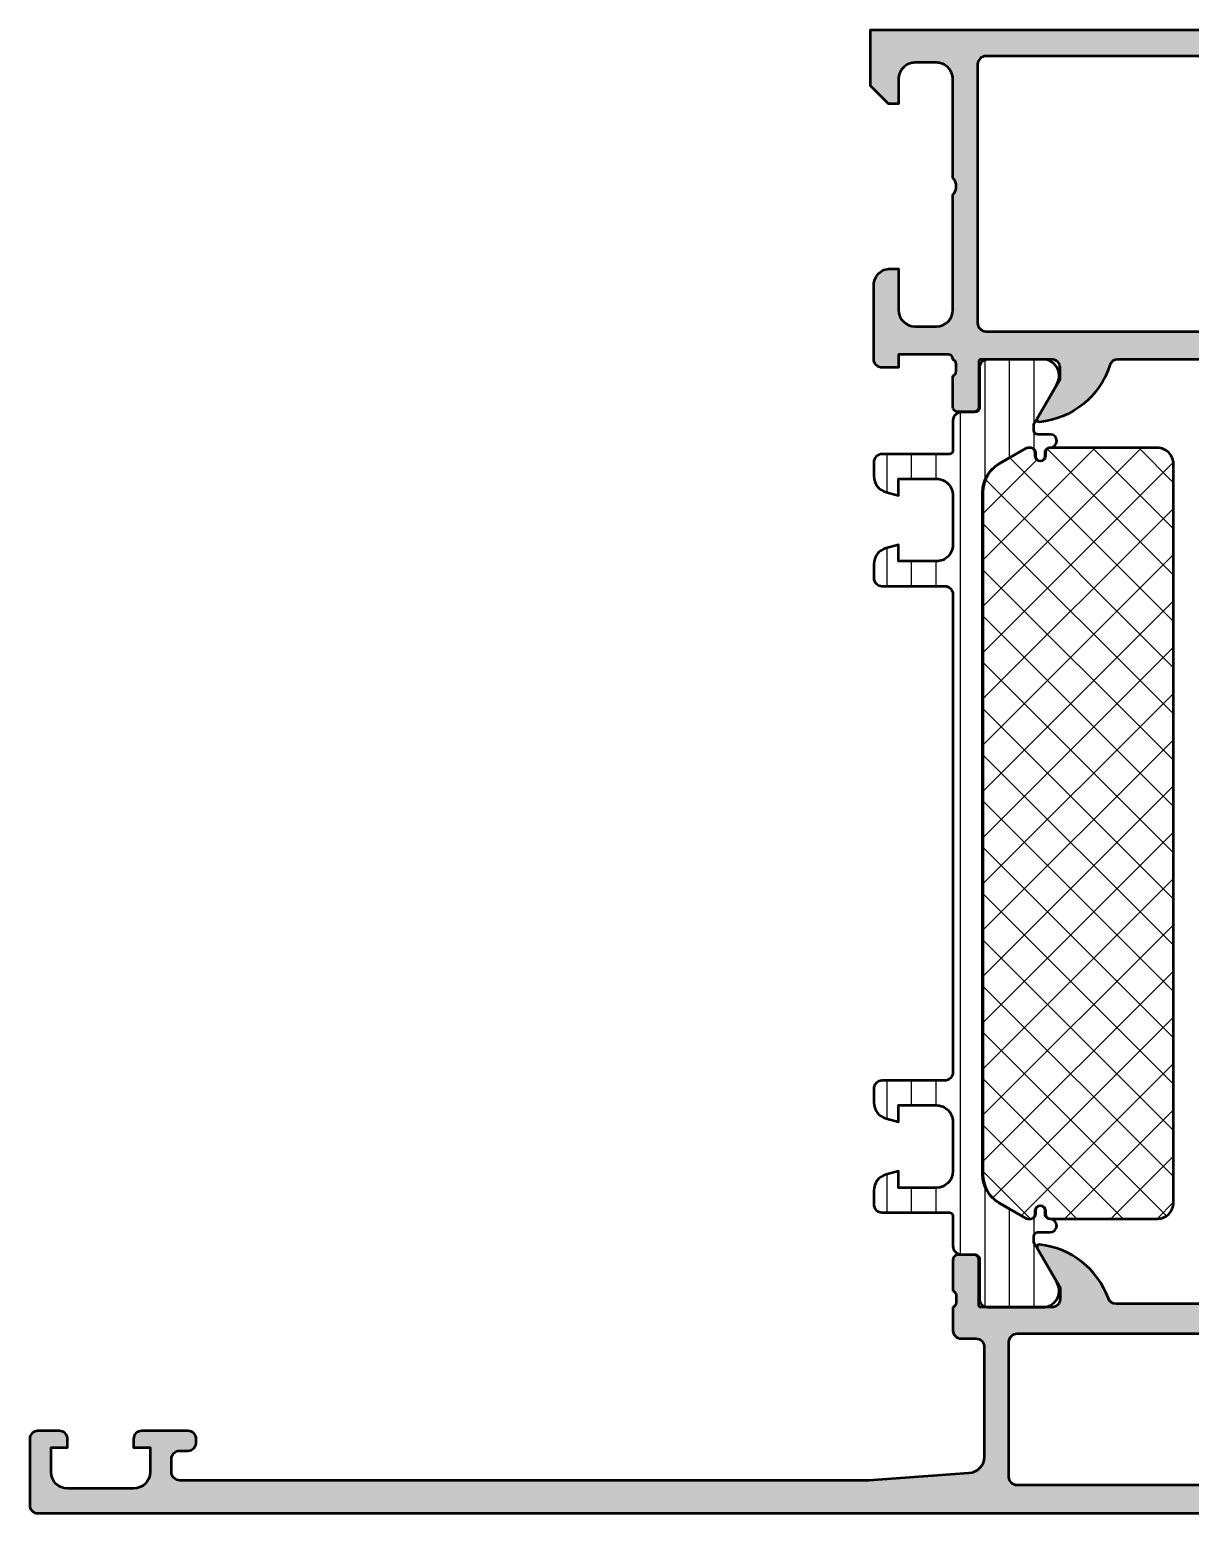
# Model space of a CAD drawing. Extents: x 0 to 156, y 0 to 90.
# Drawn here: x 0 to 70.4, y 0 to 90 of the extents above; entities that cross this region are included whole.
import ezdxf

# ---------------------------------------------------------------- set-up
doc = ezdxf.new("R2010")
doc.units = 0
for name, color, linetype, lineweight in [('0S-Alu contour', 7, 'Continuous', 50), ('0S-Alu hatch', 252, 'Continuous', 25), ('0S-Plastic contour', 254, 'Continuous', 50), ('0S-Plastic hatch', 253, 'Continuous', 25), ('0S-PT contour', 91, 'Continuous', 50), ('0S-PT hatch', 103, 'Continuous', 25)]:
    doc.layers.add(name, color=color, linetype=linetype, lineweight=lineweight)

# ---------------------------------------------------------------- blocks, each defined once
blk = doc.blocks.new('462360__5C174436_3797_4A01_8651_B5675D9BB362_')
at = {"layer": '0S-Alu hatch'}
h = blk.add_hatch(color=256, dxfattribs=at)
edge = h.paths.add_edge_path()
edge.add_line((105.1000007299221, 2.000000000000012), (99.02875367993424, 2.433660503570577))
edge.add_ellipse((99.10000101130905, 3.431119465406052), major_axis=(-1.000000281386928, 0), ratio=1, start_angle=6.389056920852454e-06, end_angle=85.9143682082626, ccw=False)
edge.add_line((98.10000072992213, 3.43111935468619), (98.10000072992213, 10.09999999999999))
edge.add_ellipse((98.60000072992216, 10.10000015128485), major_axis=(-0.5000000000000514, 0), ratio=1, start_angle=-89.99999999999682, end_angle=1.732971230694602e-05, ccw=False)
edge.add_line((98.60000072992214, 10.6000001512849), (99.50000072992216, 10.60000000000001))
edge.add_arc((99.50000072992214, 11.10000015128486), 0.4999999999999521, 270.0000000000017, 360)
edge.add_line((100.0000007299221, 11.10000015128487), (100.0000007299221, 12.50000000000003))
edge.add_ellipse((100.0788375322565, 12.76752085560607), major_axis=(-0.2788954097623403, 0), ratio=1, start_angle=-1.1645648168158118, end_angle=73.58006877694419, ccw=False)
edge.add_line((99.79999972992213, 12.77318915127645), (99.79999972992212, 13.22678299999149))
edge.add_ellipse((100.0788678301061, 13.23244380429472), major_axis=(-0.2789255492162888, 0), ratio=1, start_angle=-73.57540492508463, end_angle=1.1628997974486879, ccw=False)
edge.add_line((100.0000007299221, 13.49998715127643), (100.0000007299221, 15.37999800000004))
edge.add_arc((99.70000072992212, 15.37999815128494), 0.3000000000000114, 359.9999711101367, 449.9999999999973)
edge.add_line((99.70000072992212, 15.67999815128495), (98.72002641087933, 15.67999800000004))
edge.add_arc((98.72002641087933, 15.37999815128496), 0.2999999999999776, 90, 180)
edge.add_line((98.42002641087934, 15.37999815128495), (98.42002641087932, 12.62000000000006))
edge.add_ellipse((98.30002641087925, 12.62000015128508), major_axis=(-0.1200000000001567, 0), ratio=1, start_angle=90.00000000003388, end_angle=179.9999277665112, ccw=False)
edge.add_line((98.30002641087933, 12.50000015128492), (94.00000072992202, 12.50000000000001))
edge.add_ellipse((94.00000098818161, 13.00000025825943), major_axis=(-0.5000002582594859, 0), ratio=1, start_angle=1.2253957095254009e-05, end_angle=89.99997040564631, ccw=False)
edge.add_line((93.50000072992214, 13.00000015128478), (93.50000072992218, 13.69999999999998))
edge.add_line((93.50000072992218, 13.69999999999998), (94.88149618754436, 16.09282032302725))
edge.add_arc((94.76188094527353, 16.1618803666363), 0.138119784648446, 329.9999456508863, 456.0127701438558)
edge.add_arc((95.2711634849508, 11.32674742914717), 4.999999999998509, 96.01277014383896, 160.0870903140119)
edge.add_ellipse((90.10000072992212, 13.20000015128599), major_axis=(-0.5000000000011612, 0), ratio=1, start_angle=89.9999999999983, end_angle=160.0870903140084, ccw=False)
edge.add_line((90.10000072992212, 12.70000015128483), (65.90000072992233, 12.70000000000011))
edge.add_ellipse((65.90000107736647, 13.20000041725991), major_axis=(-0.5000004172599279, 0), ratio=1, start_angle=19.912924781761717, end_angle=89.99996018586728, ccw=False)
edge.add_arc((60.72883797489366, 11.3267474291465), 4.999999999999341, 19.91290968599158, 83.98722985616278)
edge.add_arc((61.23812051457083, 16.16188036663634), 0.1381197846485771, 83.98722985613821, 209.9999999999559)
edge.add_line((61.11850527229989, 16.09282047431215), (62.50000072992219, 13.70000000000011))
edge.add_line((62.50000072992219, 13.70000000000011), (62.50000072992225, 13.00000000000002))
edge.add_ellipse((62.00000072992217, 13.00000015128498), major_axis=(-0.500000000000094, 0), ratio=1, start_angle=89.9999999999992, end_angle=179.9999826702878, ccw=False)
edge.add_line((62.00000072992217, 12.50000015128488), (57.69997504896492, 12.5))
edge.add_ellipse((57.69997530722478, 12.62000025825964), major_axis=(-0.1200002582599148, 0), ratio=1, start_angle=5.107678987315012e-05, end_angle=89.99987669026558, ccw=False)
edge.add_line((57.57997504896492, 12.62000015128489), (57.57997504896492, 15.37999799999998))
edge.add_arc((57.27997504896489, 15.37999815128486), 0.3000000000000256, 359.9999711101367, 450)
edge.add_line((57.27997504896489, 15.67999815128489), (56.30000072992216, 15.67999799999999))
edge.add_arc((56.30000072992215, 15.37999815128488), 0.3000000000000007, 89.99999999999864, 180)
edge.add_line((56.00000072992215, 15.37999815128489), (56.00000072992211, 13.4999869999915))
edge.add_ellipse((55.92113399011659, 13.23244392309676), major_axis=(-0.2789251882527877, 0), ratio=1, start_angle=178.8371053712879, end_angle=253.5754602446081, ccw=False)
edge.add_line((56.20000172992213, 13.22678315127636), (56.20000172992213, 12.77318899999148))
edge.add_ellipse((55.92116428792544, 12.76752073681066), major_axis=(-0.2788950488387095, 0), ratio=1, start_angle=106.41987589916201, end_angle=181.1645596481269, ccw=False)
edge.add_line((56.00000072992213, 12.50000015128489), (56.00000072992215, 11.1))
edge.add_arc((56.50000072992212, 11.10000015128488), 0.4999999999999716, 180.0000173297123, 269.9999999999984)
edge.add_line((56.5000007299221, 10.60000015128491), (57.40000072992212, 10.60000000000001))
edge.add_ellipse((57.40000098818148, 10.10000025825944), major_axis=(-0.4999997417406369, 0), ratio=1, start_angle=179.999987746043, end_angle=270.00002959435824, ccw=False)
edge.add_line((57.9000007299221, 10.10000015128492), (57.90000072992211, 3.431119203401321))
edge.add_ellipse((56.9000007299221, 3.431119354686223), major_axis=(-1.000000000000018, 0), ratio=1, start_angle=94.08561677997648, end_angle=179.999991377309, ccw=False)
edge.add_line((56.97124777991004, 2.433660654855476), (50.90000072992211, 2.000000000000012))
edge.add_line((50.90000072992211, 2.000000000000012), (9.100000729922087, 1.999999999999999))
edge.add_ellipse((9.10000098818168, 2.500000258259494), major_axis=(-0.5000002582595618, 0), ratio=1, start_angle=1.2253957095254009e-05, end_angle=89.99997040564591, ccw=False)
edge.add_line((8.60000072992213, 2.500000151284897), (8.60000072992213, 3.299999999999994))
edge.add_ellipse((9.10000072992215, 3.300000151284849), major_axis=(-0.5000000000000443, 0), ratio=1, start_angle=-89.99999999999818, end_angle=1.732971230694602e-05, ccw=False)
edge.add_line((9.100000729922135, 3.800000151284895), (9.600000729922128, 3.799999999999998))
edge.add_arc((9.60000072992213, 4.300000151284889), 0.4999999999999965, 269.9999999999998, 360)
edge.add_line((10.10000072992212, 4.30000015128489), (10.10000072992213, 4.499999999999995))
edge.add_arc((9.600000729922131, 4.500000151284892), 0.5, 359.9999826702877, 449.9999999999998)
edge.add_line((9.600000729922133, 5.000000151284892), (6.80000072992212, 4.999999999999999))
edge.add_arc((6.800000729922119, 4.500000151284892), 0.5000000000000009, 89.99999999999991, 180)
edge.add_line((6.300000729922119, 4.50000015128489), (6.300000729922118, 4))
edge.add_line((6.300000729922118, 4), (7.300000729922118, 4))
edge.add_line((7.300000729922118, 4), (7.300000729922118, 2.500000000000002))
edge.add_ellipse((6.300000729922109, 2.500000151284913), major_axis=(-1.00000000000002, 0), ratio=1, start_angle=90.00000000000051, end_angle=179.999991377309, ccw=False)
edge.add_line((6.300000729922117, 1.500000151284893), (2.300000729922119, 1.499999999999998))
edge.add_ellipse((2.300000988181635, 2.500000258259488), major_axis=(-1.000000258259522, 0), ratio=1, start_angle=6.156649305921746e-06, end_angle=89.99998520282361, ccw=False)
edge.add_line((1.300000729922117, 2.500000151284894), (1.300000729922118, 3.999999999999998))
edge.add_line((1.300000729922118, 3.999999999999998), (2.300000729922118, 3.999999999999999))
edge.add_line((2.300000729922118, 3.999999999999999), (2.300000729922118, 4.5))
edge.add_arc((1.800000729922119, 4.500000151284894), 0.4999999999999987, 359.9999826702877, 450)
edge.add_line((1.800000729922119, 5.000000151284893), (0.5000007299221068, 4.999999999999999))
edge.add_arc((0.5000007299221063, 4.500000151284893), 0.4999999999999992, 89.99999999999991, 180)
edge.add_line((7.299221071e-07, 4.500000151284893), (7.299221068e-07, 0.5))
edge.add_arc((0.5000007299221068, 0.500000151284894), 0.5, 180.0000173297123, 270)
edge.add_line((0.5000007299221066, 1.512848939e-07), (155.5000007299221, 0))
edge.add_arc((155.5000007299221, 0.500000151284894), 0.5, 270, 360)
edge.add_line((156.0000007299221, 0.500000151284894), (156.0000007299221, 4.5))
edge.add_arc((155.5000007299221, 4.500000151284893), 0.5, 359.9999826702877, 450)
edge.add_line((155.5000007299221, 5.000000151284893), (154.2000007299221, 4.999999999999999))
edge.add_arc((154.2000007299221, 4.50000015128487), 0.5000000000000222, 89.99999999999675, 180)
edge.add_line((153.7000007299221, 4.500000151284878), (153.7000007299221, 3.999999999999999))
edge.add_line((153.7000007299221, 3.999999999999999), (154.7000007299221, 3.999999999999999))
edge.add_line((154.7000007299221, 3.999999999999999), (154.7000007299221, 2.499999999999931))
edge.add_ellipse((153.7000007299221, 2.500000151284881), major_axis=(-0.9999999999999829, 0), ratio=1, start_angle=89.99999999999511, end_angle=179.9999913351439, ccw=False)
edge.add_line((153.700000729922, 1.500000151284904), (149.7000007299221, 1.499999999999999))
edge.add_ellipse((149.7000009881816, 2.500000258259436), major_axis=(-1.00000025825947, 0), ratio=1, start_angle=6.156649305921746e-06, end_angle=89.99998520282668, ccw=False)
edge.add_line((148.7000007299221, 2.500000151284859), (148.7000007299221, 4))
edge.add_line((148.7000007299221, 4), (149.7000007299221, 4))
edge.add_line((149.7000007299221, 4), (149.7000007299221, 4.499999999999981))
edge.add_arc((149.2000007299221, 4.500000151284881), 0.5, 359.9999826702877, 450)
edge.add_line((149.2000007299221, 5.000000151284881), (146.4000007299221, 5))
edge.add_arc((146.4000007299221, 4.500000151284888), 0.5000000000000054, 89.99999999999675, 180)
edge.add_line((145.9000007299221, 4.500000151284931), (145.9000007299221, 4.299999999999998))
edge.add_arc((146.4000007299221, 4.300000151284899), 0.5000000000000285, 180.0000173297123, 270)
edge.add_line((146.4000007299221, 3.80000015128487), (146.9000007299221, 3.799999999999998))
edge.add_ellipse((146.9000009881815, 3.30000025825947), major_axis=(-0.4999997417405952, 0), ratio=1, start_angle=179.999987746043, end_angle=270.0000295943631, ccw=False)
edge.add_line((147.4000007299221, 3.300000151284918), (147.4000007299221, 2.500000000000002))
edge.add_ellipse((146.9000007299221, 2.500000151284941), major_axis=(-0.5000000000000514, 0), ratio=1, start_angle=90.00000000000318, end_angle=179.9999826702878, ccw=False)
edge.add_line((146.9000007299221, 2.000000151284894), (105.1000007299221, 2.000000000000012))
edge = h.paths.add_edge_path()
edge.add_line((59.90000072992211, 10.90000000000001), (96.10000072992214, 10.90000000000001))
edge.add_ellipse((96.10000072992214, 10.4000001512849), major_axis=(-0.5, 0), ratio=1, start_angle=179.9999826702878, end_angle=270, ccw=False)
edge.add_line((96.60000072992213, 10.40000000000001), (96.60000072992213, 2.200000151284887))
edge.add_ellipse((96.10000072992214, 2.200000151284887), major_axis=(-0.5, 0), ratio=1, start_angle=90, end_angle=180, ccw=False)
edge.add_line((96.10000072992214, 1.699999999999993), (59.90000072992211, 1.700000151284887))
edge.add_ellipse((59.90000072992211, 2.200000151284887), major_axis=(-0.5, 0), ratio=1, start_angle=1.732971230694602e-05, end_angle=90, ccw=False)
edge.add_line((59.40000072992211, 2.199999999999993), (59.40000072992211, 10.4000001512849))
edge.add_ellipse((59.90000072992211, 10.4000001512849), major_axis=(-0.5, 0), ratio=1, start_angle=270, end_angle=360, ccw=False)
at = {"layer": '0S-Alu contour', "color": 7}
for points in [[(56.00000072992215, 15.37999815128489), (56.00000072992211, 13.4999869999915)], [(57.27997504896489, 15.67999815128489), (56.30000072992216, 15.67999799999999)], [(57.57997504896492, 12.62000015128489), (57.57997504896492, 15.37999799999998)], [(61.11850527229989, 16.09282047431215), (62.50000072992219, 13.70000000000011), (62.50000072992225, 13.00000000000002)], [(56.20000172992213, 13.22678315127636), (56.20000172992213, 12.77318899999148)], [(90.10000072992212, 12.70000015128483), (65.90000072992233, 12.70000000000011)], [(56.00000072992213, 12.50000015128489), (56.00000072992215, 11.1)], [(62.00000072992217, 12.50000015128488), (57.69997504896492, 12.5)], [(59.90000072992211, 10.90000000000001), (96.10000072992214, 10.90000000000001)], [(56.5000007299221, 10.60000015128491), (57.40000072992212, 10.60000000000001)], [(57.9000007299221, 10.10000015128492), (57.90000072992211, 3.431119203401321)], [(59.40000072992211, 2.199999999999993), (59.40000072992211, 10.4000001512849)], [(1.800000729922119, 5.000000151284893), (0.5000007299221068, 4.999999999999999)], [(9.600000729922133, 5.000000151284892), (6.80000072992212, 4.999999999999999)], [(7.299221071e-07, 4.500000151284893), (7.299221068e-07, 0.5)], [(1.300000729922117, 2.500000151284894), (1.300000729922118, 3.999999999999998), (2.300000729922118, 3.999999999999999), (2.300000729922118, 4.5)], [(6.300000729922119, 4.50000015128489), (6.300000729922118, 4), (7.300000729922118, 4), (7.300000729922118, 2.500000000000002)], [(9.100000729922135, 3.800000151284895), (9.600000729922128, 3.799999999999998)], [(10.10000072992212, 4.30000015128489), (10.10000072992213, 4.499999999999995)], [(8.60000072992213, 2.500000151284897), (8.60000072992213, 3.299999999999994)], [(56.97124777991004, 2.433660654855476), (50.90000072992211, 2.000000000000012), (9.100000729922087, 1.999999999999999)], [(6.300000729922117, 1.500000151284893), (2.300000729922119, 1.499999999999998)], [(96.10000072992214, 1.699999999999993), (59.90000072992211, 1.700000151284887)], [(0.5000007299221066, 1.512848939e-07), (155.5000007299221, 0)]]:
    blk.add_lwpolyline(points, dxfattribs=at)
for centre, radius, start, end in [((61.23812051457083, 16.16188036663634), 0.1381197846485771, 83.98722985613821, 209.9999999999559), ((60.72883797489366, 11.3267474291465), 4.999999999999341, 19.91290968599158, 83.98722985616278), ((56.30000072992215, 15.37999815128488), 0.3000000000000007, 89.99999999999864, 180), ((57.27997504896489, 15.37999815128486), 0.3000000000000256, 359.9999711101367, 90), ((56.50000072992212, 11.10000015128488), 0.4999999999999716, 180.0000173297123, 269.9999999999984), ((0.5000007299221063, 4.500000151284893), 0.4999999999999992, 89.99999999999991, 180), ((1.800000729922119, 4.500000151284894), 0.4999999999999987, 359.9999826702877, 90.00000000000006), ((6.800000729922119, 4.500000151284892), 0.5000000000000009, 89.99999999999991, 180), ((9.600000729922131, 4.500000151284892), 0.5, 359.9999826702877, 89.9999999999998), ((9.60000072992213, 4.300000151284889), 0.4999999999999965, 269.9999999999998, 0), ((0.5000007299221068, 0.500000151284894), 0.5, 180.0000173297123, 270)]:
    blk.add_arc(centre, radius, start, end, dxfattribs=at)
at = {"layer": '0S-Alu contour', "color": 7, "extrusion": (0, 0, -1)}
for centre, radius, start, end in [((-55.92113399011659, 13.23244392309676), 0.2789251882527877, 106.4245397553919, 181.1628946287122), ((-55.92116428792544, 12.76752073681066), 0.2788950488387095, 178.8354403518731, 253.580124100838), ((-57.69997530722478, 12.62000025825964), 0.1200002582599148, 270.0001233097344, 359.9999489232101), ((-62.00000072992217, 13.00000015128498), 0.500000000000094, 180.0000173297123, 270.0000000000008), ((-65.90000107736647, 13.20000041725991), 0.5000004172599279, 270.0000398141328, 340.0870752182383), ((-59.90000072992211, 10.4000001512849), 0.5, 0, 90), ((-57.40000098818148, 10.10000025825944), 0.4999997417406369, 89.99997040564176, 180.0000122539571), ((-9.10000072992215, 3.300000151284849), 0.5000000000000443, 359.9999826702877, 89.99999999999817), ((-56.9000007299221, 3.431119354686223), 1.000000000000018, 180.0000086226911, 265.9143832200235), ((-2.300000988181635, 2.500000258259488), 1.000000258259522, 270.0000147971764, 359.9999938433507), ((-6.300000729922109, 2.500000151284913), 1.00000000000002, 180.0000086226911, 269.9999999999995), ((-9.10000098818168, 2.500000258259494), 0.5000002582595618, 270.0000295943541, 359.9999877460429), ((-59.90000072992211, 2.200000151284887), 0.5, 270, 359.9999826702877)]:
    blk.add_arc(centre, radius, start, end, dxfattribs=at)
blk = doc.blocks.new('345130__2D035E7D_E240_4FC9_AD2D_475E2172A648_')
at = {"layer": '0S-Alu hatch'}
h = blk.add_hatch(color=256, dxfattribs=at)
edge = h.paths.add_edge_path()
edge.add_line((105.0000000000001, 89.99999984871465), (105.0000000000001, 86.59999984871467))
edge.add_line((105.0000000000001, 86.59999984871467), (103.9000000000001, 85.49999984871465))
edge.add_line((103.9000000000001, 85.49999984871465), (103.3000000000001, 85.49999984871465))
edge.add_line((103.3000000000001, 85.49999984871465), (103.3000000000001, 86.99999984871467))
edge.add_arc((102.3000000000001, 86.99999984871467), 1, 0, 90)
edge.add_line((102.3000000000001, 87.99999984871465), (101.0000000000001, 87.99999984871465))
edge.add_arc((101.0000000000001, 86.99999984871467), 1, 90, 180)
edge.add_line((100.0000000000001, 86.99999984871467), (100.0000000000001, 80.99999984871464))
edge.add_arc((100.5250000000001, 80.49999984871465), 0.7250000000000041, 136.3971810272967, 223.6028189727033)
edge.add_line((100.0000000000001, 79.99999984871465), (100.0000000000001, 72.99999984871465))
edge.add_arc((101.0000000000001, 72.99999984871465), 1, 180, 270)
edge.add_line((101.0000000000001, 71.99999984871465), (102.3000000000001, 71.99999984871464))
edge.add_arc((102.3000000000001, 72.99999984871464), 1, 270, 360)
edge.add_line((103.3000000000001, 72.99999984871464), (103.3000000000001, 75.49999984871465))
edge.add_line((103.3000000000001, 75.49999984871465), (103.8000000000001, 75.49999984871465))
edge.add_ellipse((103.8000000000001, 74.49999984871465), major_axis=(-1, 0), ratio=1, start_angle=180, end_angle=270, ccw=False)
edge.add_line((104.8000000000001, 74.49999984871464), (104.8000000000001, 69.99999984871461))
edge.add_ellipse((104.3000000000001, 69.9999998487146), major_axis=(-0.4999999999999858, 0), ratio=1, start_angle=89.9999999999983, end_angle=180, ccw=False)
edge.add_line((104.3000000000001, 69.4999998487146), (103.3000000000001, 69.49999984871465))
edge.add_line((103.3000000000001, 69.49999984871465), (103.3000000000001, 70.29999984871465))
edge.add_line((103.3000000000001, 70.29999984871465), (100.3000000000001, 70.29999984871463))
edge.add_arc((100.3000000000001, 69.99999984871461), 0.3000000000000256, 90, 180)
edge.add_arc((100.0788364465431, 69.73247925672152), 0.2788950563274052, 106.4198764194924, 181.1645893740997)
edge.add_line((99.79999900000008, 69.72681084872313), (99.79999900000008, 69.27321684872314))
edge.add_arc((100.0788670956433, 69.26755618924608), 0.2789255417371576, 178.8371299271138, 253.5754054446433)
edge.add_line((100.0000000000001, 69.00001284872314), (100.0000000000001, 67.12000184871462))
edge.add_ellipse((99.70000000000013, 67.1200018487146), major_axis=(-0.2999999999999829, 0), ratio=1, start_angle=89.99999999999733, end_angle=180, ccw=False)
edge.add_line((99.70000000000012, 66.82000184871461), (98.72002568095732, 66.82000184871461))
edge.add_ellipse((98.7200256809573, 67.1200018487146), major_axis=(-0.2999999999999971, 0), ratio=1, start_angle=0, end_angle=90.00000000000267, ccw=False)
edge.add_line((98.42002568095731, 67.12000184871462), (98.42002568095731, 69.87999984871462))
edge.add_arc((98.30002568095732, 69.87999984871462), 0.1199999999999903, 0, 90)
edge.add_line((98.30002568095732, 69.99999984871461), (94.00000000000009, 69.99999984871461))
edge.add_arc((94.00000000000009, 69.4999998487146), 0.5, 90, 180)
edge.add_line((93.50000000000009, 69.4999998487146), (93.50000000000009, 68.7999998487146))
edge.add_line((93.50000000000009, 68.7999998487146), (94.88149545762246, 66.40717952568706))
edge.add_ellipse((94.76188021535177, 66.33811963336294), major_axis=(-0.1381197846483016, 0), ratio=1, start_angle=84.37742244921071, end_angle=209.9999999999851, ccw=False)
edge.add_ellipse((95.23822324117384, 71.17660871056246), major_axis=(-5.00000000000003, 0), ratio=1, start_angle=17.74841635607089, end_angle=84.37742244920707, ccw=False)
edge.add_arc((90.00000000000003, 69.49999984871465), 0.4999999999999574, 17.74841635606281, 89.99999999999186)
edge.add_line((90.0000000000001, 69.99999984871461), (66.00000000000016, 69.99999984871462))
edge.add_arc((66.00000000000014, 69.49999984871471), 0.4999999999999006, 89.99999999999837, 162.2515836439331)
edge.add_ellipse((60.76177675882635, 71.17660871056248), major_axis=(-5.000000000000067, 0), ratio=1, start_angle=95.6225775507931, end_angle=162.2515836439301, ccw=False)
edge.add_ellipse((61.23811978464844, 66.33811963336292), major_axis=(-0.1381197846483145, 0), ratio=1, start_angle=-29.999999999995282, end_angle=95.62257755078582, ccw=False)
edge.add_line((61.11850454237776, 66.40717952568707), (62.50000000000014, 68.7999998487146))
edge.add_line((62.50000000000014, 68.7999998487146), (62.50000000000012, 69.49999984871462))
edge.add_arc((62.00000000000013, 69.49999984871462), 0.4999999999999929, 0, 90)
edge.add_line((62.00000000000013, 69.99999984871462), (57.69997431904288, 69.99999984871461))
edge.add_arc((57.69997431904289, 69.87999984871463), 0.1199999999999903, 90.0000000000034, 180)
edge.add_line((57.57997431904289, 69.87999984871462), (57.5799743190429, 67.12000184871462))
edge.add_ellipse((57.2799743190429, 67.1200018487146), major_axis=(-0.3000000000000043, 0), ratio=1, start_angle=89.99999999999869, end_angle=180, ccw=False)
edge.add_line((57.27997431904289, 66.82000184871461), (56.3000000000001, 66.82000184871463))
edge.add_ellipse((56.3000000000001, 67.12000184871462), major_axis=(-0.2999999999999971, 0), ratio=1, start_angle=0, end_angle=90, ccw=False)
edge.add_line((56.00000000000012, 67.12000184871462), (56.00000000000012, 69.00001284872314))
edge.add_arc((55.92113290435695, 69.26755618924608), 0.2789255417371423, 286.4245945553538, 361.1628700728862)
edge.add_line((56.20000100000011, 69.27321684872314), (56.20000100000011, 69.72681084872312))
edge.add_arc((55.92116355345703, 69.7324792567215), 0.2788950563274665, 358.8354106259003, 433.5801235805081)
edge.add_arc((55.7000000000001, 69.99999984871465), 0.2999999999999829, 0, 90.00000000000273)
edge.add_line((55.70000000000009, 70.29999984871463), (52.70000000000009, 70.29999984871466))
edge.add_line((52.70000000000009, 70.29999984871466), (52.70000000000011, 69.49999984871465))
edge.add_line((52.70000000000011, 69.49999984871465), (51.70000000000011, 69.49999984871462))
edge.add_ellipse((51.70000000000008, 69.9999998487146), major_axis=(-0.4999999999999716, 0), ratio=1, start_angle=0, end_angle=90.00000000000318, ccw=False)
edge.add_line((51.2000000000001, 69.99999984871461), (51.20000000000011, 74.49999984871465))
edge.add_ellipse((52.2000000000001, 74.49999984871467), major_axis=(-0.9999999999999928, 0), ratio=1, start_angle=269.9999999999996, end_angle=360, ccw=False)
edge.add_line((52.20000000000011, 75.49999984871465), (52.70000000000012, 75.49999984871465))
edge.add_line((52.70000000000012, 75.49999984871465), (52.70000000000012, 72.99999984871465))
edge.add_arc((53.70000000000011, 72.99999984871465), 1, 180, 269.9999999999996)
edge.add_line((53.70000000000011, 71.99999984871465), (55.0000000000001, 71.99999984871465))
edge.add_arc((55.0000000000001, 72.99999984871465), 1, 270.0000000000004, 360)
edge.add_line((56.0000000000001, 72.99999984871465), (56.00000000000012, 79.99999984871465))
edge.add_arc((55.4750000000001, 80.49999984871465), 0.7250000000000041, 316.3971810272967, 403.6028189727033)
edge.add_line((56.00000000000012, 80.99999984871464), (56.00000000000011, 86.99999984871467))
edge.add_arc((55.00000000000011, 86.99999984871467), 0.9999999999999928, 0, 90.0000000000004)
edge.add_line((55.0000000000001, 87.99999984871465), (53.70000000000011, 87.99999984871465))
edge.add_arc((53.70000000000011, 86.99999984871467), 1, 89.99999999999959, 180)
edge.add_line((52.70000000000011, 86.99999984871467), (52.70000000000011, 85.49999984871467))
edge.add_line((52.70000000000011, 85.49999984871467), (52.10000000000011, 85.49999984871465))
edge.add_line((52.10000000000011, 85.49999984871465), (51.00000000000012, 86.59999984871467))
edge.add_line((51.00000000000012, 86.59999984871467), (51.00000000000011, 89.99999984871465))
edge.add_line((51.00000000000011, 89.99999984871465), (105.0000000000001, 89.99999984871465))
edge = h.paths.add_edge_path()
edge.add_arc((97.99985516165935, 87.89972039924412), 0.500002740875127, 0.0003140784807261, 89.99968592142865)
edge.add_line((97.99985790252698, 88.39972314011175), (58.00001525878918, 88.39972314011175))
edge.add_arc((58.00001799965678, 87.89972039924412), 0.500002740875127, 90.00031407857054, 179.9996859215192)
edge.add_line((57.50001525878917, 87.89972314011095), (57.50001525878918, 72.19972595345097))
edge.add_arc((58.00001799965678, 72.1997286943186), 0.5000027408751199, 180.0003140784807, 269.9996859214294)
edge.add_line((58.00001525878918, 71.69972595345098), (97.99985790252698, 71.69972595345098))
edge.add_arc((97.99985516165935, 72.1997286943186), 0.500002740875127, 270.0003140785714, 359.9996859215192)
edge.add_line((98.49985790252697, 72.19972595345178), (98.49985790252697, 87.89972314011095))
at = {"layer": '0S-Alu contour', "color": 7}
for points in [[(52.70000000000011, 86.99999984871467), (52.70000000000011, 85.49999984871467), (52.10000000000011, 85.49999984871465), (51.00000000000012, 86.59999984871467), (51.00000000000011, 89.99999984871465), (105.0000000000001, 89.99999984871465)], [(105.0000000000001, 89.99999984871465), (105.0000000000001, 86.59999984871467), (103.9000000000001, 85.49999984871465), (103.3000000000001, 85.49999984871465), (103.3000000000001, 86.99999984871467)], [(97.99985790252698, 88.39972314011175), (58.00001525878918, 88.39972314011175)], [(55.0000000000001, 87.99999984871465), (53.70000000000011, 87.99999984871465)], [(57.50001525878917, 87.89972314011095), (57.50001525878918, 72.19972595345097)], [(98.49985790252697, 72.19972595345178), (98.49985790252697, 87.89972314011095)], [(102.3000000000001, 87.99999984871465), (101.0000000000001, 87.99999984871465)], [(56.00000000000012, 80.99999984871464), (56.00000000000011, 86.99999984871467)], [(100.0000000000001, 86.99999984871467), (100.0000000000001, 80.99999984871464)], [(56.0000000000001, 72.99999984871465), (56.00000000000012, 79.99999984871465)], [(100.0000000000001, 79.99999984871465), (100.0000000000001, 72.99999984871465)], [(52.20000000000011, 75.49999984871465), (52.70000000000012, 75.49999984871465), (52.70000000000012, 72.99999984871465)], [(103.3000000000001, 72.99999984871464), (103.3000000000001, 75.49999984871465), (103.8000000000001, 75.49999984871465)], [(51.2000000000001, 69.99999984871461), (51.20000000000011, 74.49999984871465)], [(104.8000000000001, 74.49999984871464), (104.8000000000001, 69.99999984871461)], [(53.70000000000011, 71.99999984871465), (55.0000000000001, 71.99999984871465)], [(58.00001525878918, 71.69972595345098), (97.99985790252698, 71.69972595345098)], [(101.0000000000001, 71.99999984871465), (102.3000000000001, 71.99999984871464)], [(55.70000000000009, 70.29999984871463), (52.70000000000009, 70.29999984871466), (52.70000000000011, 69.49999984871465), (51.70000000000011, 69.49999984871462)], [(104.3000000000001, 69.4999998487146), (103.3000000000001, 69.49999984871465), (103.3000000000001, 70.29999984871465), (100.3000000000001, 70.29999984871463)], [(56.20000100000011, 69.27321684872314), (56.20000100000011, 69.72681084872312)], [(57.57997431904289, 69.87999984871462), (57.5799743190429, 67.12000184871462)], [(62.00000000000013, 69.99999984871462), (57.69997431904288, 69.99999984871461)], [(61.11850454237776, 66.40717952568707), (62.50000000000014, 68.7999998487146), (62.50000000000012, 69.49999984871462)], [(90.0000000000001, 69.99999984871461), (66.00000000000016, 69.99999984871462)], [(93.50000000000009, 69.4999998487146), (93.50000000000009, 68.7999998487146), (94.88149545762246, 66.40717952568706)], [(98.30002568095732, 69.99999984871461), (94.00000000000009, 69.99999984871461)], [(98.42002568095731, 67.12000184871462), (98.42002568095731, 69.87999984871462)], [(99.79999900000008, 69.72681084872313), (99.79999900000008, 69.27321684872314)], [(56.00000000000012, 67.12000184871462), (56.00000000000012, 69.00001284872314)], [(100.0000000000001, 69.00001284872314), (100.0000000000001, 67.12000184871462)], [(57.27997431904289, 66.82000184871461), (56.3000000000001, 66.82000184871463)], [(99.70000000000012, 66.82000184871461), (98.72002568095732, 66.82000184871461)]]:
    blk.add_lwpolyline(points, dxfattribs=at)
for centre, radius, start, end in [((58.00001799965678, 87.89972039924412), 0.500002740875127, 90.00031407857054, 179.9996859215192), ((97.99985516165935, 87.89972039924412), 0.500002740875127, 0.0003140784807261, 89.99968592142865), ((53.70000000000011, 86.99999984871467), 1, 89.99999999999959, 180), ((55.00000000000011, 86.99999984871467), 0.9999999999999928, 0, 90.0000000000004), ((101.0000000000001, 86.99999984871467), 1, 90, 180), ((102.3000000000001, 86.99999984871467), 1, 0, 90), ((55.4750000000001, 80.49999984871465), 0.7250000000000041, 316.3971810272967, 43.60281897270331), ((100.5250000000001, 80.49999984871465), 0.7250000000000041, 136.3971810272967, 223.6028189727033), ((53.70000000000011, 72.99999984871465), 1, 180, 269.9999999999996), ((55.0000000000001, 72.99999984871465), 1, 270.0000000000004, 0), ((101.0000000000001, 72.99999984871465), 1, 180, 270), ((102.3000000000001, 72.99999984871464), 1, 270, 0), ((58.00001799965678, 72.1997286943186), 0.5000027408751199, 180.0003140784807, 269.9996859214294), ((97.99985516165935, 72.1997286943186), 0.500002740875127, 270.0003140785714, 359.9996859215192), ((55.7000000000001, 69.99999984871465), 0.2999999999999829, 0, 90.00000000000273), ((100.3000000000001, 69.99999984871461), 0.3000000000000256, 90, 180), ((55.92116355345703, 69.7324792567215), 0.2788950563274665, 358.8354106259003, 73.5801235805081), ((57.69997431904289, 69.87999984871463), 0.1199999999999903, 90.0000000000034, 180), ((62.00000000000013, 69.49999984871462), 0.4999999999999929, 0, 90), ((66.00000000000014, 69.49999984871471), 0.4999999999999006, 89.99999999999837, 162.2515836439331), ((90.00000000000003, 69.49999984871465), 0.4999999999999574, 17.74841635606281, 89.99999999999186), ((94.00000000000009, 69.4999998487146), 0.5, 90, 180), ((98.30002568095732, 69.87999984871462), 0.1199999999999903, 0, 90), ((100.0788364465431, 69.73247925672152), 0.2788950563274052, 106.4198764194924, 181.1645893740997), ((55.92113290435695, 69.26755618924608), 0.2789255417371423, 286.4245945553538, 1.162870072886224), ((100.0788670956433, 69.26755618924608), 0.2789255417371576, 178.8371299271138, 253.5754054446433)]:
    blk.add_arc(centre, radius, start, end, dxfattribs=at)
at = {"layer": '0S-Alu contour', "color": 7, "extrusion": (0, 0, -1)}
for centre, radius, start, end in [((-52.2000000000001, 74.49999984871467), 0.9999999999999928, 0, 90.0000000000004), ((-103.8000000000001, 74.49999984871465), 1, 90, 180), ((-51.70000000000008, 69.9999998487146), 0.4999999999999716, 269.9999999999968, 0), ((-60.76177675882635, 71.17660871056248), 5.000000000000067, 197.74841635607, 264.3774224492069), ((-95.23822324117384, 71.17660871056246), 5.00000000000003, 275.6225775507929, 342.2515836439291), ((-104.3000000000001, 69.9999998487146), 0.4999999999999858, 180, 270.0000000000017), ((-56.3000000000001, 67.12000184871462), 0.2999999999999971, 270, 0), ((-57.2799743190429, 67.1200018487146), 0.3000000000000043, 180, 270.0000000000013), ((-98.7200256809573, 67.1200018487146), 0.2999999999999971, 269.9999999999973, 0), ((-99.70000000000013, 67.1200018487146), 0.2999999999999829, 180, 270.0000000000027), ((-61.23811978464844, 66.33811963336292), 0.1381197846483145, 264.3774224492142, 29.9999999999953), ((-94.76188021535177, 66.33811963336294), 0.1381197846483016, 150.0000000000149, 275.6225775507893)]:
    blk.add_arc(centre, radius, start, end, dxfattribs=at)
blk = doc.blocks.new('284601__62DEDCCA_A91D_456B_8F61_7DC30BD6ECF0___9D6D1168_D906_4156_A42B_AD204940EF35_')
at = {"layer": '0S-Plastic hatch'}
h = blk.add_hatch(dxfattribs=at)
h.set_pattern_fill('ANSI31', color=256, scale=0.4680000000000001, angle=45, style=0)
h.set_pattern_definition([(90, (0, 0), (-1.4859, 0), [])])
edge = h.paths.add_edge_path()
edge.add_line((51.2000000000004, 63.74999984876209), (51.2000000000004, 62.91925062538771))
edge.add_arc((52.2000000000003, 62.91925062538773), 0.9999999999999005, 180, 255.0000000000015)
edge.add_line((51.94118095489783, 61.95332479909875), (52.7000000000004, 61.74999984876209))
edge.add_line((52.7000000000004, 61.74999984876209), (52.7000000000004, 62.74999984876202))
edge.add_line((52.7000000000004, 62.74999984876202), (55.00000000000036, 62.74999984876206))
edge.add_ellipse((55.00000000000039, 61.74999984876206), major_axis=(-1.000000000000007, 0), ratio=1, start_angle=180, end_angle=270.00000000000205, ccw=False)
edge.add_line((56.0000000000004, 61.74999984876209), (56.0000000000004, 58.74999984876207))
edge.add_ellipse((55.00000000000039, 58.74999984876208), major_axis=(-1.000000000000007, 0), ratio=1, start_angle=89.9999999999983, end_angle=180, ccw=False)
edge.add_line((55.00000000000036, 57.74999984876206), (52.7000000000004, 57.74999984876206))
edge.add_line((52.7000000000004, 57.74999984876206), (52.7000000000004, 58.74999984876208))
edge.add_line((52.7000000000004, 58.74999984876208), (51.94118095489786, 58.5466748984255))
edge.add_arc((52.20000000000036, 57.58074907213647), 0.9999999999999577, 104.9999999999993, 180)
edge.add_line((51.2000000000004, 57.58074907213647), (51.2000000000004, 56.74999984876206))
edge.add_arc((51.70000000000037, 56.74999984876203), 0.4999999999999645, 180, 269.9999999999959)
edge.add_line((51.70000000000033, 56.24999984876207), (55.50000000000039, 56.24999984876207))
edge.add_ellipse((55.50000000000039, 55.74999984876207), major_axis=(-0.5, 0), ratio=1, start_angle=180, end_angle=269.9999999999992, ccw=False)
edge.add_line((56.00000000000039, 55.74999984876201), (56.0000000000004, 26.74999984871486))
edge.add_ellipse((55.50000000000041, 26.74999984871487), major_axis=(-0.4999999999999858, 0), ratio=1, start_angle=89.9999999999983, end_angle=180, ccw=False)
edge.add_line((55.50000000000039, 26.24999984871488), (51.70000000000035, 26.24999984871489))
edge.add_arc((51.70000000000036, 25.74999984871492), 0.4999999999999645, 90.00000000000081, 180)
edge.add_line((51.2000000000004, 25.74999984871491), (51.2000000000004, 24.91925062534058))
edge.add_arc((52.20000000000049, 24.91925062534058), 1.000000000000099, 180, 254.9999999999995)
edge.add_line((51.94118095489794, 23.95332479905142), (52.7000000000004, 23.74999984871494))
edge.add_line((52.7000000000004, 23.74999984871494), (52.7000000000004, 24.74999984871486))
edge.add_line((52.7000000000004, 24.74999984871486), (55.00000000000041, 24.74999984871483))
edge.add_ellipse((55.00000000000047, 23.7499998487149), major_axis=(-0.9999999999999253, 0), ratio=1, start_angle=180, end_angle=270.00000000000364, ccw=False)
edge.add_line((56.0000000000004, 23.74999984871495), (56.0000000000004, 20.74999984871489))
edge.add_ellipse((55.00000000000039, 20.74999984871489), major_axis=(-1.000000000000007, 0), ratio=1, start_angle=90.0000000000004, end_angle=180, ccw=False)
edge.add_line((55.00000000000039, 19.74999984871488), (52.7000000000004, 19.74999984871488))
edge.add_line((52.7000000000004, 19.74999984871488), (52.70000000000039, 20.74999984871489))
edge.add_line((52.70000000000039, 20.74999984871489), (51.94118095489785, 20.54667489837826))
edge.add_arc((52.20000000000038, 19.58074907208921), 0.999999999999984, 105.000000000001, 180)
edge.add_line((51.2000000000004, 19.5807490720892), (51.2000000000004, 18.74999984871483))
edge.add_arc((51.70000000000039, 18.74999984871482), 0.4999999999999929, 180, 269.9999999999992)
edge.add_line((51.70000000000039, 18.24999984871483), (55.80000000000041, 18.24999984871489))
edge.add_ellipse((55.80000000000037, 18.04999984871486), major_axis=(-0.2000000000000277, 0), ratio=1, start_angle=180, end_angle=269.99999999998573, ccw=False)
edge.add_line((56.0000000000004, 18.04999984871481), (56.0000000000004, 16.20999416980538))
edge.add_arc((56.49999732109808, 16.20999416980537), 0.4999973210976876, 180, 270.0003069820253)
edge.add_line((56.50000000000727, 15.70999684871486), (57.31033133334062, 15.70999684871486))
edge.add_ellipse((57.31033133334063, 15.40999684871486), major_axis=(-0.3000000000000078, 0), ratio=1, start_angle=180, end_angle=270.00000000000136, ccw=False)
edge.add_line((57.61033133334064, 15.40999684871485), (57.60999938294361, 13.00999846577858))
edge.add_arc((58.10999536038224, 13.00999582615349), 0.4999959774455904, 179.9996975182267, 270.0003024811842)
edge.add_line((58.10999800000729, 12.50999984871487), (61.58653949810679, 12.50999984871487))
edge.add_arc((61.44422884911543, 13.49981792343771), 0.9999960709244707, 278.1816080518999, 392.7270160998406)
edge.add_line((62.28548149810677, 14.04045284871486), (60.96696437564947, 16.32419180849024))
edge.add_ellipse((61.39997634630751, 16.57419103664272), major_axis=(-0.4999989808089605, 0), ratio=1, start_angle=-0.005775123617581812, end_angle=29.999965299030407, ccw=False)
edge.add_line((60.89997736803844, 16.5742414340005), (60.90000000000981, 16.7999998486973))
edge.add_ellipse((61.15000000002729, 16.79999984869739), major_axis=(-0.2500000000174793, 0), ratio=1, start_angle=270.0000000000065, end_angle=360, ccw=False)
edge.add_line((61.15000000002726, 17.04999984871487), (61.90040663939139, 17.0499998487149))
edge.add_arc((61.90040663939139, 17.44925892183165), 0.3992590731167524, 270, 450)
edge.add_ellipse((61.90040663939135, 18.14999984871494), major_axis=(-0.3014818537665427, 0), ratio=1, start_angle=0, end_angle=90.00000000000807, ccw=False)
edge.add_line((61.5989247856248, 18.14999984871484), (61.59892478562481, 18.35057064400113))
edge.add_arc((61.29949558091104, 18.3505706440011), 0.2994292047137676, 0, 180)
edge.add_line((61.00006637619728, 18.35057064400107), (61.00006637619728, 18.14999984871483))
edge.add_ellipse((60.70006637619734, 18.14999984871484), major_axis=(-0.2999999999999403, 0), ratio=1, start_angle=93.3936392714532, end_angle=180, ccw=False)
edge.add_line((60.71782504208576, 17.8505259270024), (60.53498719053987, 17.85052592700234))
edge.add_ellipse((60.53498719054012, 18.05052592700235), major_axis=(-0.2000000000000099, 0), ratio=1, start_angle=59.99999999993321, end_angle=89.99999999992878, ccw=False)
edge.add_line((60.43498719053991, 17.87732084624558), (58.80000000000041, 18.82128114082509))
edge.add_ellipse((59.80000000000035, 20.55333194839395), major_axis=(-1.999999999999963, 0), ratio=1, start_angle=0, end_angle=60.00000000000108, ccw=False)
edge.add_line((57.8000000000004, 20.55333194839393), (57.80000000000041, 61.94666774908305))
edge.add_ellipse((59.80000000000033, 61.946667749083), major_axis=(-1.999999999999921, 0), ratio=1, start_angle=299.9999999999996, end_angle=360, ccw=False)
edge.add_line((58.80000000000038, 63.67871855665182), (60.43498719053993, 64.62267885123154))
edge.add_ellipse((60.53498719053983, 64.44947377047465), major_axis=(-0.1999999999999466, 0), ratio=1, start_angle=269.9999999999654, end_angle=299.999999999974, ccw=False)
edge.add_line((60.53498719053995, 64.6494737704746), (60.71782504208575, 64.64947377047457))
edge.add_ellipse((60.70006637619729, 64.34999984876208), major_axis=(-0.2999999999999943, 0), ratio=1, start_angle=180, end_angle=266.6063607285406, ccw=False)
edge.add_line((61.00006637619728, 64.34999984876212), (61.00006637619729, 64.14942905347584))
edge.add_arc((61.29949558091105, 64.14942905347584), 0.2994292047137605, 180, 360)
edge.add_line((61.59892478562481, 64.14942905347584), (61.59892478562481, 64.34999984876204))
edge.add_ellipse((61.90040663939136, 64.34999984876198), major_axis=(-0.3014818537665533, 0), ratio=1, start_angle=269.9999999999946, end_angle=360, ccw=False)
edge.add_arc((61.90040663939139, 65.0507407756453), 0.3992590731167524, 270, 450)
edge.add_line((61.90040663939139, 65.44999984876205), (61.1500000000273, 65.44999984876208))
edge.add_ellipse((61.15000000002729, 65.69999984877956), major_axis=(-0.2500000000174793, 0), ratio=1, start_angle=0, end_angle=90.00000000000318, ccw=False)
edge.add_line((60.9000000000098, 65.69999984877961), (60.89997736803845, 65.92575826347644))
edge.add_ellipse((61.39997736552606, 65.92580838779023), major_axis=(-0.500000000000053, 0), ratio=1, start_angle=-29.999996599344797, end_angle=0.005743823234126921, ccw=False)
edge.add_line((60.96696464879563, 66.17580836208981), (62.28548149810677, 68.45954684876207))
edge.add_arc((61.44422884911544, 69.0001817740392), 0.9999960709244565, 327.27298390016, 441.8183919481008)
edge.add_line((61.58653949810678, 69.98999984876204), (58.1099980000073, 69.98999984876205))
edge.add_arc((58.10999536038223, 69.49000387132342), 0.4999959774455975, 89.99969751881414, 180.0003024817733)
edge.add_line((57.6099993829436, 69.49000123169834), (57.61033133334064, 67.09000284876207))
edge.add_ellipse((57.31033133334063, 67.09000284876205), major_axis=(-0.3000000000000043, 0), ratio=1, start_angle=90, end_angle=180, ccw=False)
edge.add_line((57.31033133334063, 66.79000284876206), (56.50000000000727, 66.79000284876207))
edge.add_arc((56.49999732109809, 66.29000552767155), 0.4999973210976948, 89.99969301797543, 180)
edge.add_line((56.0000000000004, 66.29000552767155), (56.0000000000004, 64.4499998487621))
edge.add_ellipse((55.80000000000037, 64.44999984876203), major_axis=(-0.2000000000000242, 0), ratio=1, start_angle=90.00000000000409, end_angle=180, ccw=False)
edge.add_line((55.80000000000039, 64.24999984876203), (51.70000000000037, 64.24999984876207))
edge.add_arc((51.70000000000038, 63.7499998487621), 0.4999999999999858, 90.00000000000081, 180)
at = {"layer": '0S-Plastic contour', "color": 7}
for points in [[(57.6099993829436, 69.49000123169834), (57.61033133334064, 67.09000284876207)], [(61.58653949810678, 69.98999984876204), (58.1099980000073, 69.98999984876205)], [(60.96696464879563, 66.17580836208981), (62.28548149810677, 68.45954684876207)], [(57.31033133334063, 66.79000284876206), (56.50000000000727, 66.79000284876207)], [(56.0000000000004, 66.29000552767155), (56.0000000000004, 64.4499998487621)], [(60.9000000000098, 65.69999984877961), (60.89997736803845, 65.92575826347644)], [(61.90040663939139, 65.44999984876205), (61.1500000000273, 65.44999984876208)], [(55.80000000000039, 64.24999984876203), (51.70000000000037, 64.24999984876207)], [(58.80000000000038, 63.67871855665182), (60.43498719053993, 64.62267885123154)], [(60.53498719053995, 64.6494737704746), (60.71782504208575, 64.64947377047457)], [(61.00006637619728, 64.34999984876212), (61.00006637619729, 64.14942905347584)], [(61.59892478562481, 64.14942905347584), (61.59892478562481, 64.34999984876204)], [(51.2000000000004, 63.74999984876209), (51.2000000000004, 62.91925062538771)], [(51.94118095489783, 61.95332479909875), (52.7000000000004, 61.74999984876209), (52.7000000000004, 62.74999984876202), (55.00000000000036, 62.74999984876206)], [(56.0000000000004, 61.74999984876209), (56.0000000000004, 58.74999984876207)], [(57.8000000000004, 20.55333194839393), (57.80000000000041, 61.94666774908305)], [(55.00000000000036, 57.74999984876206), (52.7000000000004, 57.74999984876206), (52.7000000000004, 58.74999984876208), (51.94118095489786, 58.5466748984255)], [(51.2000000000004, 57.58074907213647), (51.2000000000004, 56.74999984876206)], [(51.70000000000033, 56.24999984876207), (55.50000000000039, 56.24999984876207)], [(56.00000000000039, 55.74999984876201), (56.0000000000004, 26.74999984871486)], [(55.50000000000039, 26.24999984871488), (51.70000000000035, 26.24999984871489)], [(51.2000000000004, 25.74999984871491), (51.2000000000004, 24.91925062534058)], [(51.94118095489794, 23.95332479905142), (52.7000000000004, 23.74999984871494), (52.7000000000004, 24.74999984871486), (55.00000000000041, 24.74999984871483)], [(56.0000000000004, 23.74999984871495), (56.0000000000004, 20.74999984871489)], [(55.00000000000039, 19.74999984871488), (52.7000000000004, 19.74999984871488), (52.70000000000039, 20.74999984871489), (51.94118095489785, 20.54667489837826)], [(51.2000000000004, 19.5807490720892), (51.2000000000004, 18.74999984871483)], [(51.70000000000039, 18.24999984871483), (55.80000000000041, 18.24999984871489)], [(56.0000000000004, 18.04999984871481), (56.0000000000004, 16.20999416980538)], [(60.43498719053991, 17.87732084624558), (58.80000000000041, 18.82128114082509)], [(61.00006637619728, 18.35057064400107), (61.00006637619728, 18.14999984871483)], [(61.5989247856248, 18.14999984871484), (61.59892478562481, 18.35057064400113)], [(60.71782504208576, 17.8505259270024), (60.53498719053987, 17.85052592700234)], [(60.89997736803844, 16.5742414340005), (60.90000000000981, 16.7999998486973)], [(62.28548149810677, 14.04045284871486), (60.96696437564947, 16.32419180849024)], [(61.15000000002726, 17.04999984871487), (61.90040663939139, 17.0499998487149)], [(56.50000000000727, 15.70999684871486), (57.31033133334062, 15.70999684871486)], [(57.61033133334064, 15.40999684871485), (57.60999938294361, 13.00999846577858)], [(58.10999800000729, 12.50999984871487), (61.58653949810679, 12.50999984871487)]]:
    blk.add_lwpolyline(points, dxfattribs=at)
for centre, radius, start, end in [((58.10999536038223, 69.49000387132342), 0.4999959774455975, 89.99969751881414, 180.0003024817733), ((61.44422884911544, 69.0001817740392), 0.9999960709244565, 327.27298390016, 81.81839194810085), ((56.49999732109809, 66.29000552767155), 0.4999973210976948, 89.99969301797543, 180), ((61.90040663939139, 65.0507407756453), 0.3992590731167524, 270, 90), ((51.70000000000038, 63.7499998487621), 0.4999999999999858, 90.00000000000081, 180), ((61.29949558091105, 64.14942905347584), 0.2994292047137605, 180, 0), ((52.2000000000003, 62.91925062538773), 0.9999999999999005, 180, 255.0000000000015), ((52.20000000000036, 57.58074907213647), 0.9999999999999577, 104.9999999999993, 180), ((51.70000000000037, 56.74999984876203), 0.4999999999999645, 180, 269.9999999999959), ((51.70000000000036, 25.74999984871492), 0.4999999999999645, 90.00000000000081, 180), ((52.20000000000049, 24.91925062534058), 1.000000000000099, 180, 254.9999999999995), ((52.20000000000038, 19.58074907208921), 0.999999999999984, 105.000000000001, 180), ((51.70000000000039, 18.74999984871482), 0.4999999999999929, 180, 269.9999999999992), ((61.29949558091104, 18.3505706440011), 0.2994292047137676, 0, 180), ((61.90040663939139, 17.44925892183165), 0.3992590731167524, 270, 90), ((56.49999732109808, 16.20999416980537), 0.4999973210976876, 180, 270.0003069820253), ((61.44422884911543, 13.49981792343771), 0.9999960709244707, 278.1816080518999, 32.72701609984063), ((58.10999536038224, 13.00999582615349), 0.4999959774455904, 179.9996975182267, 270.0003024811842)]:
    blk.add_arc(centre, radius, start, end, dxfattribs=at)
at = {"layer": '0S-Plastic contour', "color": 7, "extrusion": (0, 0, -1)}
for centre, radius, start, end in [((-57.31033133334063, 67.09000284876205), 0.3000000000000043, 180, 270), ((-61.39997736552606, 65.92580838779023), 0.500000000000053, 359.9942561767659, 29.99999659934472), ((-61.15000000002729, 65.69999984877956), 0.2500000000174793, 269.9999999999968, 0), ((-55.80000000000037, 64.44999984876203), 0.2000000000000242, 180, 269.9999999999959), ((-60.53498719053983, 64.44947377047465), 0.1999999999999466, 60.00000000002597, 90.00000000003462), ((-60.70006637619729, 64.34999984876208), 0.2999999999999943, 93.39363927145936, 180), ((-61.90040663939136, 64.34999984876198), 0.3014818537665533, 0, 90.00000000000541), ((-59.80000000000033, 61.946667749083), 1.999999999999921, 0, 60.00000000000039), ((-55.00000000000039, 61.74999984876206), 1.000000000000007, 89.99999999999797, 180), ((-55.00000000000039, 58.74999984876208), 1.000000000000007, 180, 270.0000000000017), ((-55.50000000000039, 55.74999984876207), 0.5, 90.00000000000081, 180), ((-55.50000000000041, 26.74999984871487), 0.4999999999999858, 180, 270.0000000000017), ((-55.00000000000047, 23.7499998487149), 0.9999999999999253, 89.99999999999633, 180), ((-55.00000000000039, 20.74999984871489), 1.000000000000007, 180, 269.9999999999996), ((-59.80000000000035, 20.55333194839395), 1.999999999999963, 299.9999999999989, 0), ((-55.80000000000037, 18.04999984871486), 0.2000000000000277, 90.00000000001425, 180), ((-60.70006637619734, 18.14999984871484), 0.2999999999999403, 180, 266.6063607285468), ((-61.90040663939135, 18.14999984871494), 0.3014818537665427, 269.9999999999919, 0), ((-60.53498719054012, 18.05052592700235), 0.2000000000000099, 270.0000000000712, 300.0000000000669), ((-61.39997634630751, 16.57419103664272), 0.4999989808089605, 330.0000347009697, 0.0057751236175716), ((-61.15000000002729, 16.79999984869739), 0.2500000000174793, 0, 89.99999999999349), ((-57.31033133334063, 15.40999684871486), 0.3000000000000078, 89.99999999999864, 180)]:
    blk.add_arc(centre, radius, start, end, dxfattribs=at)
blk = doc.blocks.new('442290__D2B38C4B_BA30_4AD4_8D6E_1625AE270648_')
at = {"layer": '0S-PT hatch'}
h = blk.add_hatch(dxfattribs=at)
h.set_pattern_fill('ANSI37', color=256, scale=0.625, angle=90, style=0)
h.set_pattern_definition([(135, (0, 0), (-1.403165018917055, -1.403165018917055), []), (225, (0, 0), (1.403165018917055, -1.403165018917055), [])])
edge = h.paths.add_edge_path()
edge.add_arc((68.40000000000045, 63.6502031684575), 0.9799999999999613, 0, 90.00000000100285)
edge.add_line((68.3999999999833, 64.63020316845747), (61.90040663939152, 64.63020316841038))
edge.add_arc((61.90040663939146, 64.34979652901934), 0.2804066393910318, 89.99999999998983, 180)
edge.add_line((61.62000000000044, 64.34979652901939), (61.62000000000041, 64.14922573378033))
edge.add_ellipse((61.30003318809885, 64.14922573378033), major_axis=(-0.3199668119015655, 0), ratio=1, start_angle=0, end_angle=180, ccw=False)
edge.add_line((60.98006637619729, 64.14922573378033), (60.98006637619728, 64.34979652906657))
edge.add_arc((60.70006637619727, 64.34979652906657), 0.2800000000000011, 0, 86.48721293595104)
edge.add_line((60.71722233966894, 64.62927045077906), (60.53498719053992, 64.62927045077906))
edge.add_arc((60.53498719053995, 64.44927045077912), 0.1799999999999358, 90.00000000000905, 120.0000000000078)
edge.add_line((60.44498719053996, 64.60515502346026), (58.8100000000004, 63.66119472888069))
edge.add_arc((59.80000000000042, 61.94646442938751), 1.980000000000003, 120.0000000000004, 180)
edge.add_line((57.82000000000042, 61.94646442938751), (57.82000000000039, 20.55312862869847))
edge.add_arc((59.80000000000038, 20.55312862869847), 1.979999999999982, 180, 240.0000000000003)
edge.add_line((58.8100000000004, 18.83839832920529), (60.44498719053994, 17.89443803462572))
edge.add_arc((60.53498719053994, 18.05032260730691), 0.1799999999999919, 239.9999999999999, 270)
edge.add_line((60.53498719053994, 17.87032260730692), (60.71722233966884, 17.87032260730691))
edge.add_arc((60.70006637619728, 18.1497965290194), 0.2799999999999938, 273.5127870640273, 360)
edge.add_line((60.98006637619728, 18.1497965290194), (60.98006637619728, 18.35036732430564))
edge.add_ellipse((61.29949558091104, 18.35036732430564), major_axis=(-0.3194292047137636, 0), ratio=1, start_angle=180, end_angle=360, ccw=False)
edge.add_line((61.61892478562481, 18.35036732430564), (61.61892478562481, 18.1497965290194))
edge.add_arc((61.89892478562481, 18.1497965290194), 0.2800000000000082, 180, 269.9999999999971)
edge.add_line((61.8989247856248, 17.86979652901939), (68.4000000000004, 17.86979652901939))
edge.add_arc((68.40000000000042, 18.84979652901939), 0.9799999999999968, 269.9999999999992, 360)
edge.add_line((69.38000000000042, 18.84979652901939), (69.38000000000041, 63.65020316845753))
at = {"layer": '0S-PT contour', "color": 7}
for points in [[(60.44498719053996, 64.60515502346026), (58.8100000000004, 63.66119472888069)], [(60.71722233966894, 64.62927045077906), (60.53498719053992, 64.62927045077906)], [(60.98006637619729, 64.14922573378033), (60.98006637619728, 64.34979652906657)], [(61.62000000000044, 64.34979652901939), (61.62000000000041, 64.14922573378033)], [(68.3999999999833, 64.63020316845747), (61.90040663939152, 64.63020316841038)], [(69.38000000000042, 18.84979652901939), (69.38000000000041, 63.65020316845753)], [(57.82000000000042, 61.94646442938751), (57.82000000000039, 20.55312862869847)], [(58.8100000000004, 18.83839832920529), (60.44498719053994, 17.89443803462572)], [(60.98006637619728, 18.1497965290194), (60.98006637619728, 18.35036732430564)], [(61.61892478562481, 18.35036732430564), (61.61892478562481, 18.1497965290194)], [(60.53498719053994, 17.87032260730692), (60.71722233966884, 17.87032260730691)], [(61.8989247856248, 17.86979652901939), (68.4000000000004, 17.86979652901939)]]:
    blk.add_lwpolyline(points, dxfattribs=at)
for centre, radius, start, end in [((60.53498719053995, 64.44927045077912), 0.1799999999999358, 90.00000000000905, 120.0000000000078), ((60.70006637619727, 64.34979652906657), 0.2800000000000011, 0, 86.48721293595104), ((61.90040663939146, 64.34979652901934), 0.2804066393910318, 89.99999999998983, 180), ((68.40000000000045, 63.6502031684575), 0.9799999999999613, 0, 90.00000000100285), ((59.80000000000042, 61.94646442938751), 1.980000000000003, 120.0000000000004, 180), ((59.80000000000038, 20.55312862869847), 1.979999999999982, 180, 240.0000000000003), ((60.70006637619728, 18.1497965290194), 0.2799999999999938, 273.5127870640273, 0), ((61.89892478562481, 18.1497965290194), 0.2800000000000082, 180, 269.9999999999971), ((68.40000000000042, 18.84979652901939), 0.9799999999999968, 269.9999999999992, 0), ((60.53498719053994, 18.05032260730691), 0.1799999999999919, 239.9999999999999, 270)]:
    blk.add_arc(centre, radius, start, end, dxfattribs=at)
at = {"layer": '0S-PT contour', "color": 7, "extrusion": (0, 0, -1)}
for centre, radius, start, end in [((-61.30003318809885, 64.14922573378033), 0.3199668119015655, 180, 0), ((-61.29949558091104, 18.35036732430564), 0.3194292047137637, 0, 180)]:
    blk.add_arc(centre, radius, start, end, dxfattribs=at)
blk = doc.blocks.new('442290__1DE80829_333A_4342_8B5E_E89216DB444F_')
at = {"layer": '0S-Alu contour', "color": 7}
for name in ['345130__2D035E7D_E240_4FC9_AD2D_475E2172A648_', '462360__5C174436_3797_4A01_8651_B5675D9BB362_']:
    blk.add_blockref(name, (0, 0), dxfattribs=at)
at = {"layer": '0S-Plastic contour', "color": 7}
blk.add_blockref('284601__62DEDCCA_A91D_456B_8F61_7DC30BD6ECF0___9D6D1168_D906_4156_A42B_AD204940EF35_', (0, 0), dxfattribs=at)
at = {"layer": '0S-PT contour', "color": 7}
blk.add_blockref('442290__D2B38C4B_BA30_4AD4_8D6E_1625AE270648_', (0, 0), dxfattribs=at)

msp = doc.modelspace()

# ---------------------------------------------------------------- block references
at = {"layer": '0S-Alu contour', "color": 7}
msp.add_blockref('442290__1DE80829_333A_4342_8B5E_E89216DB444F_', (0, 0), dxfattribs=at)

doc.saveas('drawing.dxf')
